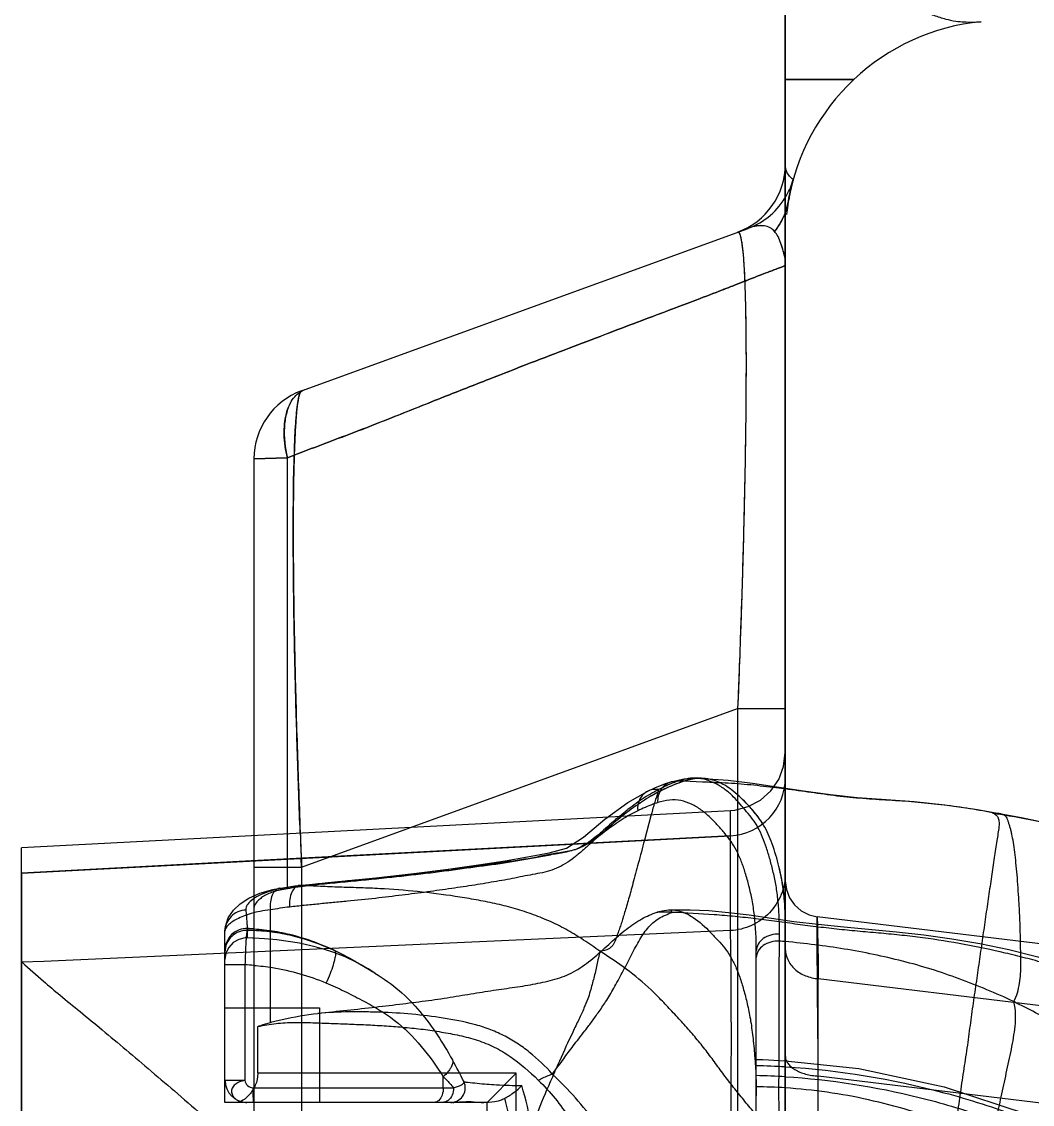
# Model space of a CAD drawing. Header units: millimetres. Extents: x 23075 to 24509, y -21593 to -20579.
# Drawn here: x 23378.67 to 23392.63, y -20898.17 to -20883.22 of the extents above; entities that cross this region are included whole.
import ezdxf

# ---------------------------------------------------------------- set-up
doc = ezdxf.new("R2010")
doc.units = ezdxf.units.MM
doc.header["$LTSCALE"] = 8
doc.layers.add('Cav-cor', color=30, linetype='Continuous')

# ---------------------------------------------------------------- blocks, each defined once
blk = doc.blocks.new('20160901.135302')
at = {"layer": 'Cav-cor', "color": 241}
for p, q in [((-3.62, 24.555), (-3.62, 58.107)), ((-3.62, 14.913), (-3.62, 24.555)), ((-3.62, 24.555), (-2.675, 24.555)), ((-3.62, 14.913), (-3.62, 24.555)), ((-2.675, 24.555), (-3.62, 24.555)), ((-3.62, 14.913), (-3.62, 24.555)), ((-2.677, 24.554), (-2.674, 24.556)), ((-2.675, 24.555), (-2.676, 24.555)), ((-2.676, 24.555), (-2.675, 24.555)), ((-3.62, 23.388), (-3.62, 23.389)), ((-3.602, 22.695), (-3.62, 22.689)), ((-10.299, 20.258), (-4.134, 22.501)), ((-10.957, 19.318), (-10.495, 19.334)), ((-10.495, 19.334), (-10.957, 19.318)), ((-10.957, 19.318), (-10.957, 5.226)), ((-10.495, 13.382), (-10.495, 19.334)), ((-10.299, 13.68), (-4.278, 15.871)), ((-4.278, 15.871), (-3.62, 15.871)), ((-4.278, 15.871), (-4.278, -15.554)), ((-3.643, 15.071), (-3.62, 15.262)), ((-5.096, 14.869), (-5.198, 14.859)), ((-5.198, 14.859), (-5.198, 14.859)), ((-5.021, 14.866), (-5.096, 14.869)), ((-4.762, 14.855), (-5.021, 14.866)), ((-4.854, 14.91), (-4.758, 14.906)), ((-3.62, -8.588), (-3.62, 14.913)), ((-5.516, 14.731), (-5.517, 14.73)), ((-3.62, 14.76), (-3.637, 14.762)), ((-14.164, 13.951), (-4.378, 14.463)), ((-5.471, 14.407), (-5.565, 14.053)), ((-4.378, 14.113), (-4.378, 14.463)), ((-0.668, 14.422), (-0.762, 14.431)), ((-14.164, 13.599), (-4.378, 14.113)), ((-4.378, 14.113), (-14.164, 13.599)), ((-4.378, 14.113), (-14.164, 13.599)), ((-4.378, 14.113), (-7.642, 13.942)), ((-4.378, 14.113), (-4.378, 14.111)), ((-4.378, 12.804), (-4.378, 14.111)), ((-14.164, 13.604), (-14.164, 13.948)), ((-7.642, 13.942), (-10.904, 13.771)), ((-10.904, 13.771), (-14.164, 13.599)), ((-10.299, 13.68), (-10.304, 13.802)), ((-10.957, 13.68), (-10.299, 13.68)), ((-10.299, 13.68), (-10.299, 5.226)), ((-14.164, 13.599), (-14.164, 7.753)), ((-14.164, 13.599), (-14.164, 7.753)), ((-14.164, 5.967), (-14.164, 13.599)), ((-10.554, 13.386), (-10.601, 13.389)), ((-10.279, 13.425), (-10.324, 13.429)), ((-10.729, 11.537), (-10.729, 13.092)), ((-5.232, 13.089), (-5.187, 13.091)), ((-5.232, 13.089), (-5.176, 13.089)), ((-5.187, 13.091), (-5.176, 13.089)), ((-5.187, 13.091), (-5.187, 13.091)), ((-0.023, 12.613), (-3.178, 12.996)), ((-11.357, 10.432), (-11.357, 12.796)), ((-11.044, 12.834), (-10.957, 12.829)), ((-11.043, 12.832), (-11.044, 12.834)), ((-3.701, 12.659), (-3.7, 12.755)), ((-9.853, 12.502), (-10.01, 12.552)), ((-9.856, 12.536), (-9.848, 12.534)), ((-9.848, 12.534), (-9.847, 12.534)), ((-4.02, 6.525), (-4.02, 12.526)), ((-11.081, 12.33), (-11.357, 12.33)), ((-11.081, 12.33), (-11.081, 10.734)), ((-9.289, 12.22), (-9.286, 12.218)), ((-0.05, 11.762), (-3.164, 12.14)), ((-3.164, 6.024), (-3.164, 12.14)), ((-11.357, 11.739), (-10.05, 11.739)), ((-10.05, 11.739), (-10.05, 10.432)), ((-10.903, 10.834), (-10.903, 11.48)), ((-7.337, 10.834), (-10.903, 10.834)), ((-8.342, 10.633), (-8.342, 10.785)), ((-7.337, 10.834), (-7.738, 10.432)), ((-7.337, 7.618), (-7.337, 10.834)), ((-0.05, 10.418), (-3.164, 10.796)), ((-11.081, 10.734), (-11.357, 10.734)), ((-10.972, 10.633), (-8.2, 10.633)), ((-7.716, 10.432), (-11.357, 10.432)), ((-7.738, 8.02), (-7.738, 10.432))]:
    blk.add_line(p, q, dxfattribs=at)
for points in [[(-3.82, 14.734), (-3.711, 14.892), (-3.643, 15.071)], [(-5.516, 14.731), (-5.42, 14.775), (-5.272, 14.834), (-5.198, 14.859)], [(-5.198, 14.859), (-5.022, 14.9), (-4.851, 14.909)], [(-4.758, 14.906), (-4.411, 14.882), (-4.071, 14.842), (-3.739, 14.79), (-3.37, 14.734), (-2.998, 14.684), (-2.63, 14.644), (-2.291, 14.617), (-1.842, 14.585), (-1.419, 14.54), (-0.967, 14.478)], [(-10.325, 13.429), (-9.84, 13.478), (-9.275, 13.532), (-8.749, 13.591), (-8.276, 13.651), (-7.855, 13.711), (-7.49, 13.768), (-7.179, 13.822), (-6.881, 13.88), (-6.639, 13.941), (-6.405, 14.094), (-6.111, 14.345), (-5.793, 14.575), (-5.517, 14.73)], [(-4.378, 14.464), (-4.318, 14.469), (-4.132, 14.516), (-3.963, 14.606), (-3.82, 14.734)], [(-0.967, 14.478), (-0.36, 14.364), (0.133, 14.262), (0.646, 14.118), (1.166, 13.92), (1.526, 13.755)], [(-3.62, 13.493), (-3.605, 13.372), (-3.561, 13.258), (-3.491, 13.158), (-3.399, 13.078), (-3.29, 13.023), (-3.18, 12.996)], [(-11.357, 12.798), (-11.351, 12.859), (-11.311, 12.982), (-11.239, 13.086), (-11.146, 13.173), (-11.028, 13.251), (-10.876, 13.321), (-10.694, 13.372), (-10.601, 13.389)], [(-10.601, 13.389), (-10.558, 13.396), (-10.39, 13.421), (-10.324, 13.429)], [(-5.187, 13.091), (-4.933, 13.093), (-4.676, 13.082), (-4.404, 13.056), (-4.118, 13.02)], [(-4.118, 13.02), (-3.5, 12.932), (-3.165, 12.891), (-2.814, 12.854), (-2.084, 12.788)], [(-10.957, 12.829), (-10.668, 12.797), (-10.209, 12.681), (-9.848, 12.534)], [(-2.084, 12.788), (-1.706, 12.745), (-1.321, 12.69), (-0.932, 12.624), (-0.535, 12.544), (-0.132, 12.444), (0.265, 12.321), (0.657, 12.163), (1.046, 11.976), (1.434, 11.774), (1.821, 11.56), (2.205, 11.331), (2.589, 11.096), (3.384, 10.615)], [(-11.046, 12.704), (-11.079, 12.703), (-11.166, 12.683), (-11.244, 12.638), (-11.304, 12.572), (-11.343, 12.491), (-11.357, 12.403)], [(-10.957, 12.7), (-10.977, 12.701), (-11.046, 12.704)], [(-10.01, 12.552), (-10.171, 12.594), (-10.329, 12.629), (-10.483, 12.655), (-10.641, 12.676), (-10.812, 12.691), (-10.957, 12.7)], [(-9.286, 12.218), (-9.378, 12.274), (-9.546, 12.368), (-9.699, 12.441), (-9.853, 12.502)], [(-9.847, 12.534), (-9.631, 12.422), (-9.289, 12.219)], [(-4.02, 11.024), (-3.932, 11.022), (-3.698, 11.012), (-3.62, 11.008)], [(-3.62, 11.008), (-2.603, 10.899), (-1.425, 10.647), (-0.282, 10.27), (0.778, 9.785), (1.714, 9.214), (2.521, 8.562), (3.213, 7.815), (3.799, 6.962), (4.272, 6.013), (4.625, 4.98), (4.855, 3.876), (4.98, 2.712), (5.022, 1.602)]]:
    blk.add_lwpolyline(points, dxfattribs=at)
for centre, radius, start, end in [((-0.62, 22.37), 3, 95.6994, 133.2561), ((-0.62, 22.37), 3, 95.6994, 133.2561), ((-0.62, 22.37), 3, 95.6994, 133.2561), ((-0.62, 22.37), 3, 133.2561, 170.1609), ((-4.62, 23.389), 1, 290.0001, 0.0003), ((-4.477, 23.441), 1.001, 330.9657, 344.5874), ((-0.568, 22.36), 3.053, 166.9673, 170.1503), ((-4.473, 23.439), 0.996, 289.9998, 330.9579), ((-4.508, 23.045), 0.946, 321.5913, 350.122), ((-4.503, 23.043), 0.941, 339.9388, 350.1489), ((-0.612, 22.368), 3.008, 170.1596, 171.3408), ((-0.606, 22.367), 3.015, 170.1618, 171.2915), ((-0.619, 22.369), 3.001, 171.3396, 173.7655), ((-0.624, 22.37), 2.996, 171.2903, 172.4938), ((-4.513, 23.048), 0.952, 321.6523, 339.8926), ((-9.957, 19.318), 1, 109.9999, 179.9998), ((-4.587, 13.325), 1.626, 112.632, 114.4528), ((-4.314, 12.732), 2.249, 112.1295, 114.1097), ((-4.628, 13.422), 1.521, 110.8678, 112.6195), ((-4.614, 13.383), 1.562, 107.9584, 110.8384), ((-4.49, 13.168), 1.779, 107.3417, 112.1677), ((-4.788, 14.316), 0.591, 87.0463, 95.9094), ((-6.166, -19.826), 34.709, 87.2428, 87.6812), ((-4.421, 14.913), 0.801, 273.0498, 0.0434), ((-4.421, 14.913), 0.801, 273.0498, 0.0434), ((-4.421, 14.913), 0.801, 273.0498, 0.0434), ((-5.414, 14.52), 0.234, 107.5322, 115.7851), ((-4.372, 12.789), 2.173, 117.5967, 120.4644), ((-4.203, 12.493), 2.541, 117.3259, 119.4695), ((-5.411, 14.499), 0.256, 80.5328, 83.0872), ((-4.197, 12.454), 2.551, 117.0411, 117.5951), ((-4.155, 12.372), 2.642, 115.8005, 117.0365), ((-4.16, 12.384), 2.63, 114.0796, 115.8152), ((-6.775, -10.72), 25.675, 83.1442, 83.3232), ((-6.008, -4.34), 19.249, 82.9244, 83.1434), ((-5.598, 13.189), 1.989, 44.1984, 46.3138), ((-5.737, 13.054), 2.184, 42.2351, 44.2023), ((1.557, 26.03), 11.829, 258.6918, 259.1463), ((158.089, 20.709), 168.534, 182.22919, 182.34865), ((-6.723, 12.959), 3.102, 10.1101, 13.3221), ((-6.659, 12.971), 3.038, 6.6416, 10.1124), ((-10.409, 8.501), 4.926, 87.5917, 88.489), ((-9.554, 5.908), 7.279, 97.1889, 99.2908), ((-11.055, 12.532), 0.301, 87.9804, 180), ((-11.154, 9.683), 3.151, 86.4068, 87.9751), ((-11.113, 9.411), 3.397, 87.3508, 88.7929), ((-4.323, 4.577), 8.105, 85.0249, 85.5988), ((-11.21, 8.924), 3.409, 85.7432, 87.837), ((-14.177, 7.67), 6.837, 26.4488, 29.3266), ((-4.218, 0.6), 10.339, 86.6871, 88.9055), ((-4.221, 1.057), 9.747, 86.4663, 88.8198), ((-11.055, 10.734), 0.301, 180, 270), ((-7.602, 10.632), 3.37, 179.9878, 180.8723), ((-8.239, 10.633), 0.201, 277.0173, 24.175), ((-4.082, 3.402), 7.245, 86.3443, 89.5101), ((-8.238, 10.629), 0.197, 270.027, 277.0567)]:
    blk.add_arc(centre, radius, start, end, dxfattribs=at)
for points, knots in [([(-2.829, 28.945), (-2.835, 28.656), (-2.824, 28.116), (-2.751, 27.475), (-2.665, 27.039), (-2.595, 26.772), (-2.521, 26.541), (-2.447, 26.341), (-2.372, 26.17), (-2.3, 26.024), (-2.233, 25.901), (-2.181, 25.813), (-2.144, 25.751), (-2.118, 25.713), (-2.09, 25.68), (-2.051, 25.644), (-1.993, 25.609), (-1.918, 25.573), (-1.836, 25.54), (-1.719, 25.496), (-1.576, 25.445), (-1.416, 25.391), (-1.274, 25.362), (-1.153, 25.352), (-1.036, 25.349), (-0.96, 25.352), (-0.918, 25.355)], [0, 0, 0, 0, 0.187472, 0.348541, 0.415933, 0.475081, 0.527001, 0.572672, 0.612694, 0.64761, 0.67776, 0.703242, 0.714224, 0.724152, 0.733231, 0.741788, 0.758624, 0.776392, 0.795564, 0.815996, 0.857253, 0.894073, 0.924501, 0.950755, 0.97277, 1, 1, 1, 1]), ([(-3.512, 23.176), (-3.53, 23.189), (-3.565, 23.222), (-3.598, 23.275), (-3.614, 23.322), (-3.618, 23.357), (-3.62, 23.377), (-3.62, 23.388)], [0, 0, 0, 0, 0.271564, 0.57964, 0.751381, 0.864469, 1, 1, 1, 1]), ([(-3.512, 23.176), (-3.512, 23.177), (-3.512, 23.18), (-3.516, 23.182), (-3.521, 23.182), (-3.526, 23.186), (-3.533, 23.192), (-3.541, 23.2), (-3.55, 23.21), (-3.566, 23.227), (-3.584, 23.252), (-3.599, 23.28), (-3.609, 23.305), (-3.617, 23.339), (-3.62, 23.367), (-3.62, 23.388)], [0, 0, 0, 0, 0.018904, 0.031652, 0.049204, 0.07346, 0.107667, 0.15309, 0.210046, 0.276689, 0.427406, 0.581028, 0.658701, 0.755091, 1, 1, 1, 1]), ([(-3.576, 22.882), (-3.569, 22.924), (-3.557, 22.981), (-3.541, 23.053), (-3.531, 23.095), (-3.523, 23.128), (-3.517, 23.152), (-3.514, 23.166), (-3.512, 23.174), (-3.512, 23.176)], [0, 0, 0, 0, 0.418331, 0.589679, 0.733087, 0.846692, 0.928717, 0.979183, 1, 1, 1, 1]), ([(-3.523, 23.128), (-3.521, 23.134), (-3.519, 23.146), (-3.515, 23.161), (-3.513, 23.17), (-3.512, 23.174), (-3.512, 23.175)], [0, 0, 0, 0, 0.418172, 0.725996, 0.92061, 1, 1, 1, 1]), ([(-3.542, 23.049), (-3.54, 23.056), (-3.534, 23.083), (-3.528, 23.109), (-3.523, 23.128)], [0, 0, 0, 0, 0.292485, 1, 1, 1, 1]), ([(-4.278, 22.449), (-4.276, 22.45), (-4.271, 22.45), (-4.264, 22.447), (-4.258, 22.44), (-4.249, 22.424), (-4.239, 22.394), (-4.229, 22.347), (-4.219, 22.285), (-4.209, 22.207), (-4.201, 22.115), (-4.189, 21.96), (-4.178, 21.729), (-4.165, 21.262), (-4.16, 20.543), (-4.169, 19.544), (-4.192, 18.398), (-4.229, 17.157), (-4.26, 16.304), (-4.278, 15.871)], [0, 0, 0, 0, 0.000994, 0.002062, 0.00344, 0.00525, 0.010367, 0.017636, 0.02714, 0.038928, 0.053027, 0.069448, 0.109257, 0.158215, 0.282021, 0.435855, 0.612303, 0.80299, 1, 1, 1, 1]), ([(-4.278, 22.449), (-4.275, 22.45), (-4.265, 22.45), (-4.252, 22.431), (-4.247, 22.416), (-4.243, 22.406)], [0, 0, 0, 0, 0.151124, 0.464141, 1, 1, 1, 1]), ([(-3.767, 22.457), (-3.784, 22.477), (-3.828, 22.514), (-3.915, 22.541), (-4.021, 22.537), (-4.095, 22.516), (-4.134, 22.501)], [0, 0, 0, 0, 0.205857, 0.422627, 0.680554, 1, 1, 1, 1]), ([(-3.767, 22.457), (-3.784, 22.477), (-3.828, 22.514), (-3.915, 22.542), (-4.021, 22.537), (-4.095, 22.516), (-4.134, 22.501)], [0, 0, 0, 0, 0.205859, 0.422226, 0.680735, 1, 1, 1, 1]), ([(-3.62, 22.081), (-3.638, 22.152), (-3.665, 22.257), (-3.715, 22.383), (-3.748, 22.436), (-3.767, 22.457)], [0, 0, 0, 0, 0.543361, 0.79408, 1, 1, 1, 1]), ([(-3.62, 22.081), (-3.622, 22.096), (-3.631, 22.129), (-3.647, 22.18), (-3.663, 22.237), (-3.685, 22.307), (-3.715, 22.383), (-3.748, 22.436), (-3.767, 22.457)], [0, 0, 0, 0, 0.113384, 0.248709, 0.398663, 0.544725, 0.794689, 1, 1, 1, 1]), ([(-4.243, 22.406), (-4.234, 22.376), (-4.22, 22.298), (-4.203, 22.156), (-4.189, 21.962), (-4.178, 21.717), (-4.169, 21.423), (-4.162, 20.936), (-4.162, 20.223), (-4.174, 19.262), (-4.198, 18.19), (-4.233, 17.047), (-4.262, 16.267), (-4.278, 15.871)], [0, 0, 0, 0, 0.014268, 0.036152, 0.065818, 0.103287, 0.148435, 0.201001, 0.326652, 0.475547, 0.641627, 0.818438, 1, 1, 1, 1]), ([(-10.495, 19.334), (-10.243, 19.43), (-9.868, 19.57), (-9.375, 19.76), (-8.907, 19.945), (-8.354, 20.166), (-7.728, 20.413), (-7.152, 20.637), (-6.62, 20.841), (-6.129, 21.029), (-5.672, 21.202), (-5.247, 21.362), (-4.855, 21.51), (-4.553, 21.626), (-4.337, 21.71), (-4.198, 21.764), (-4.077, 21.812), (-3.972, 21.853), (-3.881, 21.888), (-3.813, 21.914), (-3.764, 21.933), (-3.73, 21.946), (-3.7, 21.957), (-3.674, 21.967), (-3.653, 21.975), (-3.638, 21.981), (-3.629, 21.984), (-3.624, 21.986), (-3.622, 21.987), (-3.62, 21.988), (-3.62, 21.988)], [0, 0, 0, 0, 0.109536, 0.163028, 0.215236, 0.314347, 0.405382, 0.489052, 0.566144, 0.637289, 0.703166, 0.764849, 0.822321, 0.873818, 0.896515, 0.916691, 0.934307, 0.949539, 0.962634, 0.974029, 0.979228, 0.984069, 0.988455, 0.992284, 0.995458, 0.997871, 0.998759, 0.999417, 0.999833, 1, 1, 1, 1]), ([(-3.62, 21.988), (-3.62, 21.988), (-3.622, 21.987), (-3.624, 21.986), (-3.629, 21.984), (-3.638, 21.98), (-3.653, 21.975), (-3.674, 21.967), (-3.7, 21.957), (-3.73, 21.946), (-3.763, 21.933), (-3.812, 21.914), (-3.881, 21.888), (-3.972, 21.853), (-4.077, 21.812), (-4.199, 21.765), (-4.337, 21.71), (-4.553, 21.626), (-4.854, 21.51), (-5.246, 21.362), (-5.672, 21.202), (-6.129, 21.029), (-6.62, 20.841), (-7.152, 20.637), (-7.728, 20.413), (-8.354, 20.166), (-8.907, 19.944), (-9.375, 19.76), (-9.869, 19.571), (-10.244, 19.43), (-10.495, 19.334)], [0, 0, 0, 0, 0.000173, 0.000596, 0.001261, 0.002154, 0.004572, 0.007731, 0.01152, 0.015862, 0.020685, 0.02592, 0.037405, 0.050468, 0.065655, 0.083368, 0.103583, 0.126204, 0.177707, 0.23505, 0.296736, 0.362779, 0.43386, 0.510922, 0.594604, 0.685653, 0.784804, 0.836971, 0.890447, 1, 1, 1, 1]), ([(-10.495, 19.334), (-10.52, 19.44), (-10.55, 19.643), (-10.53, 19.891), (-10.473, 20.057), (-10.416, 20.155), (-10.343, 20.23), (-10.284, 20.263), (-10.254, 20.274)], [0, 0, 0, 0, 0.310429, 0.583757, 0.702881, 0.81018, 0.907881, 1, 1, 1, 1]), ([(-10.299, 20.258), (-10.304, 20.256), (-10.315, 20.243), (-10.326, 20.215), (-10.338, 20.173), (-10.354, 20.089), (-10.37, 19.947), (-10.386, 19.732), (-10.398, 19.459), (-10.408, 19.131), (-10.413, 18.75), (-10.415, 18.318), (-10.413, 17.841), (-10.405, 17.128), (-10.385, 16.164), (-10.348, 14.945), (-10.316, 14.107), (-10.299, 13.68)], [0, 0, 0, 0, 0.00271, 0.007169, 0.013673, 0.022323, 0.046194, 0.078894, 0.120328, 0.170257, 0.228302, 0.293947, 0.366549, 0.445364, 0.618263, 0.805522, 1, 1, 1, 1]), ([(-10.336, 20.176), (-10.332, 20.195), (-10.325, 20.221), (-10.311, 20.249), (-10.303, 20.256), (-10.299, 20.258)], [0, 0, 0, 0, 0.656735, 0.861681, 1, 1, 1, 1]), ([(-10.451, 20.093), (-10.477, 20.046), (-10.517, 19.935), (-10.553, 19.678), (-10.528, 19.472), (-10.495, 19.334)], [0, 0, 0, 0, 0.210917, 0.451091, 1, 1, 1, 1]), ([(-10.318, 14.153), (-10.332, 14.518), (-10.357, 15.232), (-10.387, 16.273), (-10.407, 17.241), (-10.415, 18.107), (-10.413, 18.846), (-10.402, 19.371), (-10.387, 19.712), (-10.373, 19.905), (-10.358, 20.055), (-10.345, 20.141), (-10.336, 20.176)], [0, 0, 0, 0, 0.181488, 0.355857, 0.518135, 0.66337, 0.787103, 0.885789, 0.924955, 0.957084, 0.982092, 1, 1, 1, 1]), ([(-5.198, 14.858), (-5.226, 14.85), (-5.28, 14.821), (-5.362, 14.73), (-5.386, 14.633), (-5.382, 14.571)], [0, 0, 0, 0, 0.242442, 0.489338, 1, 1, 1, 1]), ([(-5.021, 14.866), (-5.05, 14.857), (-5.173, 14.815), (-5.291, 14.76), (-5.378, 14.714)], [0, 0, 0, 0, 0.238639, 1, 1, 1, 1]), ([(-5.26, 14.805), (-5.269, 14.801), (-5.306, 14.784), (-5.342, 14.765), (-5.369, 14.751)], [0, 0, 0, 0, 0.247333, 1, 1, 1, 1]), ([(-5.023, 14.89), (-5.029, 14.889), (-5.054, 14.882), (-5.078, 14.875), (-5.096, 14.869)], [0, 0, 0, 0, 0.244499, 1, 1, 1, 1]), ([(-4.854, 14.91), (-4.868, 14.91), (-4.925, 14.91), (-4.982, 14.901), (-5.023, 14.89)], [0, 0, 0, 0, 0.246262, 1, 1, 1, 1]), ([(-4.758, 14.906), (-4.779, 14.907), (-4.868, 14.906), (-4.956, 14.886), (-5.021, 14.866)], [0, 0, 0, 0, 0.240012, 1, 1, 1, 1]), ([(-4.849, 14.903), (-4.863, 14.902), (-4.921, 14.894), (-4.978, 14.879), (-5.021, 14.866)], [0, 0, 0, 0, 0.242698, 1, 1, 1, 1]), ([(-3.7, 12.755), (-3.7, 12.837), (-3.703, 12.992), (-3.718, 13.215), (-3.745, 13.418), (-3.783, 13.606), (-3.829, 13.782), (-3.892, 13.991), (-3.965, 14.183), (-4.069, 14.343), (-4.154, 14.447), (-4.242, 14.551), (-4.337, 14.656), (-4.448, 14.753), (-4.612, 14.858), (-4.756, 14.906), (-4.852, 14.91)], [0, 0, 0, 0, 0.092817, 0.17638, 0.25288, 0.325043, 0.393718, 0.458369, 0.573342, 0.624288, 0.674254, 0.72559, 0.778947, 0.834709, 0.891335, 1, 1, 1, 1]), ([(-3.62, 12.907), (-3.62, 13.048), (-3.632, 13.311), (-3.699, 13.678), (-3.791, 13.991), (-3.905, 14.258), (-4.071, 14.473), (-4.224, 14.634), (-4.366, 14.753), (-4.485, 14.832), (-4.617, 14.887), (-4.711, 14.903), (-4.758, 14.906)], [0, 0, 0, 0, 0.169141, 0.316033, 0.448248, 0.561922, 0.663512, 0.772068, 0.82926, 0.886599, 0.943184, 1, 1, 1, 1]), ([(-3.79, 14.78), (-3.907, 14.794), (-4.142, 14.822), (-4.378, 14.838), (-4.496, 14.844)], [0, 0, 0, 0, 0.500195, 1, 1, 1, 1]), ([(-5.453, 14.706), (-5.531, 14.662), (-5.645, 14.587), (-5.794, 14.475), (-5.869, 14.415), (-5.906, 14.384)], [0, 0, 0, 0, 0.481777, 0.73591, 1, 1, 1, 1]), ([(-5.378, 14.714), (-5.462, 14.671), (-5.63, 14.567), (-5.789, 14.451), (-5.869, 14.388)], [0, 0, 0, 0, 0.480557, 1, 1, 1, 1]), ([(-5.517, 14.73), (-5.541, 14.719), (-5.584, 14.688), (-5.648, 14.6), (-5.663, 14.514), (-5.658, 14.459)], [0, 0, 0, 0, 0.240827, 0.486926, 1, 1, 1, 1]), ([(-5.381, 14.753), (-5.389, 14.754), (-5.424, 14.756), (-5.46, 14.751), (-5.485, 14.743)], [0, 0, 0, 0, 0.252966, 1, 1, 1, 1]), ([(-5.378, 14.714), (-5.391, 14.669), (-5.428, 14.568), (-5.455, 14.465), (-5.471, 14.407)], [0, 0, 0, 0, 0.446118, 1, 1, 1, 1]), ([(-5.369, 14.751), (-5.37, 14.748), (-5.372, 14.736), (-5.376, 14.724), (-5.378, 14.714)], [0, 0, 0, 0, 0.239884, 1, 1, 1, 1]), ([(-0.762, 14.431), (-0.88, 14.454), (-1.115, 14.499), (-1.413, 14.535), (-1.652, 14.561), (-1.831, 14.579), (-2.01, 14.593), (-2.25, 14.607), (-2.549, 14.625), (-2.907, 14.66), (-3.264, 14.711), (-3.501, 14.745), (-3.62, 14.76)], [0, 0, 0, 0, 0.124841, 0.249887, 0.312419, 0.374981, 0.4375, 0.499985, 0.624999, 0.749987, 0.874983, 1, 1, 1, 1]), ([(-5.382, 14.571), (-5.405, 14.564), (-5.499, 14.532), (-5.59, 14.492), (-5.658, 14.459)], [0, 0, 0, 0, 0.240853, 1, 1, 1, 1]), ([(-4.02, 12.526), (-4.02, 12.69), (-4.03, 12.925), (-4.076, 13.223), (-4.119, 13.417), (-4.169, 13.597), (-4.225, 13.761), (-4.289, 13.907), (-4.365, 14.035), (-4.454, 14.148), (-4.551, 14.259), (-4.658, 14.369), (-4.777, 14.472), (-4.912, 14.554), (-5.061, 14.607), (-5.223, 14.613), (-5.329, 14.588), (-5.382, 14.571)], [0, 0, 0, 0, 0.175695, 0.251082, 0.321861, 0.388467, 0.450528, 0.50734, 0.559053, 0.608942, 0.661201, 0.716463, 0.773137, 0.829073, 0.884193, 0.940157, 1, 1, 1, 1]), ([(-3.933, 14.282), (-3.959, 14.325), (-4.019, 14.407), (-4.085, 14.484), (-4.12, 14.522)], [0, 0, 0, 0, 0.494003, 1, 1, 1, 1]), ([(-5.658, 14.459), (-5.694, 14.442), (-5.767, 14.404), (-5.874, 14.339), (-5.982, 14.266), (-6.091, 14.187), (-6.202, 14.102), (-6.311, 14.007), (-6.421, 13.908), (-6.533, 13.812), (-6.652, 13.728), (-6.776, 13.661), (-6.907, 13.617), (-7.042, 13.59), (-7.179, 13.566), (-7.318, 13.537), (-7.461, 13.508), (-7.607, 13.483), (-7.756, 13.458), (-7.91, 13.433), (-8.067, 13.409), (-8.284, 13.378), (-8.566, 13.336), (-8.917, 13.293), (-9.285, 13.248), (-9.602, 13.214), (-9.863, 13.191), (-10.062, 13.171), (-10.262, 13.151), (-10.397, 13.138), (-10.464, 13.13)], [0, 0, 0, 0, 0.02356, 0.048097, 0.073612, 0.099976, 0.127277, 0.155732, 0.184941, 0.214089, 0.24252, 0.270006, 0.296749, 0.323455, 0.35064, 0.378482, 0.406927, 0.435954, 0.465636, 0.496021, 0.527115, 0.558948, 0.625011, 0.69433, 0.767054, 0.84271, 0.881398, 0.920566, 0.960123, 1, 1, 1, 1]), ([(-5.906, 14.384), (-5.982, 14.321), (-6.091, 14.22), (-6.242, 14.092), (-6.322, 14.033), (-6.364, 14.008)], [0, 0, 0, 0, 0.49798, 0.752128, 1, 1, 1, 1]), ([(-5.87, 14.387), (-5.949, 14.325), (-6.101, 14.189), (-6.259, 14.058), (-6.346, 14.005)], [0, 0, 0, 0, 0.498326, 1, 1, 1, 1]), ([(-0.686, 14.371), (-0.677, 14.354), (-0.666, 14.309), (-0.672, 14.2), (-0.704, 14.033), (-0.735, 13.803), (-0.773, 13.546), (-0.815, 13.274), (-0.855, 12.991), (-0.897, 12.703), (-0.939, 12.408), (-0.982, 12.106), (-1.028, 11.802), (-1.07, 11.492), (-1.104, 11.232), (-1.136, 11.02), (-1.161, 10.859), (-1.185, 10.696), (-1.209, 10.533), (-1.232, 10.371), (-1.255, 10.211), (-1.291, 10.081), (-1.344, 9.99), (-1.381, 9.951), (-1.401, 9.934)], [0, 0, 0, 0, 0.013015, 0.029342, 0.072636, 0.125141, 0.183454, 0.245009, 0.308017, 0.372608, 0.438536, 0.505733, 0.574395, 0.64311, 0.71278, 0.748646, 0.784943, 0.821357, 0.857743, 0.89409, 0.930217, 0.965045, 0.98222, 1, 1, 1, 1]), ([(-0.762, 14.431), (-0.745, 14.424), (-0.716, 14.408), (-0.694, 14.383), (-0.686, 14.371)], [0, 0, 0, 0, 0.550399, 1, 1, 1, 1]), ([(1.526, 13.755), (1.353, 13.838), (1.004, 13.998), (0.458, 14.184), (-0.103, 14.313), (-0.481, 14.377), (-0.67, 14.413)], [0, 0, 0, 0, 0.250101, 0.499966, 0.749865, 1, 1, 1, 1]), ([(-0.464, 11.823), (-0.424, 11.902), (-0.376, 12.075), (-0.364, 12.333), (-0.372, 12.577), (-0.375, 12.803), (-0.383, 13.013), (-0.397, 13.269), (-0.413, 13.51), (-0.434, 13.735), (-0.45, 13.883), (-0.47, 14.016), (-0.487, 14.117), (-0.504, 14.188), (-0.518, 14.236), (-0.532, 14.279), (-0.544, 14.319), (-0.557, 14.355), (-0.59, 14.402), (-0.636, 14.416), (-0.668, 14.422)], [0, 0, 0, 0, 0.09872, 0.19571, 0.287573, 0.370459, 0.448006, 0.521345, 0.656327, 0.717129, 0.772831, 0.823071, 0.866731, 0.886399, 0.904847, 0.921894, 0.937282, 0.951064, 0.96428, 1, 1, 1, 1]), ([(-6.513, 13.925), (-6.544, 13.914), (-6.61, 13.9), (-6.707, 13.884), (-6.804, 13.867), (-6.899, 13.85), (-6.996, 13.83), (-7.128, 13.803), (-7.3, 13.775), (-7.514, 13.745), (-7.736, 13.713), (-7.966, 13.686), (-8.201, 13.654), (-8.44, 13.622), (-8.685, 13.593), (-8.937, 13.563), (-9.197, 13.534), (-9.463, 13.507), (-9.733, 13.484), (-10.005, 13.454), (-10.188, 13.437), (-10.279, 13.425)], [0, 0, 0, 0, 0.026324, 0.052688, 0.077888, 0.103554, 0.129423, 0.155527, 0.209928, 0.266892, 0.325873, 0.387215, 0.449726, 0.512825, 0.577512, 0.64441, 0.713193, 0.7839, 0.855345, 0.927265, 1, 1, 1, 1]), ([(-6.34, 14.009), (-6.398, 13.973), (-6.489, 13.929), (-6.619, 13.893), (-6.717, 13.874), (-6.817, 13.858), (-6.917, 13.838), (-7.02, 13.817), (-7.159, 13.791), (-7.339, 13.761), (-7.638, 13.714), (-7.949, 13.674), (-8.269, 13.631), (-8.613, 13.587), (-9.063, 13.536), (-9.624, 13.481), (-10.008, 13.445), (-10.202, 13.423)], [0, 0, 0, 0, 0.051871, 0.077244, 0.102654, 0.128393, 0.154589, 0.181215, 0.208228, 0.26347, 0.320471, 0.44017, 0.503145, 0.568338, 0.7054, 0.850172, 1, 1, 1, 1]), ([(-6.364, 14.008), (-6.389, 13.993), (-6.438, 13.964), (-6.487, 13.934), (-6.513, 13.925)], [0, 0, 0, 0, 0.519189, 1, 1, 1, 1]), ([(-6.346, 14.005), (-6.359, 13.997), (-6.413, 13.966), (-6.469, 13.94), (-6.513, 13.925)], [0, 0, 0, 0, 0.254628, 1, 1, 1, 1]), ([(-5.565, 14.053), (-5.594, 13.946), (-5.644, 13.747), (-5.71, 13.511), (-5.753, 13.347), (-5.782, 13.242), (-5.811, 13.145), (-5.839, 13.056), (-5.862, 12.976), (-5.884, 12.902), (-5.909, 12.832), (-5.935, 12.762), (-5.957, 12.688), (-5.984, 12.626), (-6.019, 12.58), (-6.077, 12.532), (-6.139, 12.522), (-6.182, 12.521)], [0, 0, 0, 0, 0.193372, 0.358517, 0.426582, 0.488629, 0.548027, 0.602962, 0.650912, 0.694396, 0.737072, 0.780262, 0.824639, 0.87149, 0.896992, 0.924992, 1, 1, 1, 1]), ([(-3.62, 13.593), (-3.62, 13.494), (-3.659, 13.293), (-3.826, 13.035), (-4.077, 12.858), (-4.278, 12.809), (-4.378, 12.804)], [0, 0, 0, 0, 0.248419, 0.498081, 0.748863, 1, 1, 1, 1]), ([(-10.554, 13.386), (-10.611, 13.377), (-10.718, 13.356), (-10.861, 13.307), (-10.967, 13.244), (-11.021, 13.195), (-11.041, 13.17)], [0, 0, 0, 0, 0.320898, 0.600356, 0.826819, 1, 1, 1, 1]), ([(-10.495, 13.382), (-10.562, 13.372), (-10.656, 13.353), (-10.769, 13.309), (-10.835, 13.272), (-10.887, 13.232), (-10.934, 13.184), (-10.957, 13.139), (-10.957, 13.112)], [0, 0, 0, 0, 0.356192, 0.507311, 0.640762, 0.75639, 0.853567, 1, 1, 1, 1]), ([(-10.601, 13.389), (-10.623, 13.386), (-10.668, 13.36), (-10.711, 13.289), (-10.733, 13.196), (-10.733, 13.127), (-10.729, 13.092)], [0, 0, 0, 0, 0.189165, 0.416768, 0.692143, 1, 1, 1, 1]), ([(-10.279, 13.425), (-10.302, 13.422), (-10.394, 13.411), (-10.485, 13.397), (-10.554, 13.386)], [0, 0, 0, 0, 0.248619, 1, 1, 1, 1]), ([(-10.325, 13.429), (-10.347, 13.426), (-10.394, 13.401), (-10.44, 13.33), (-10.466, 13.236), (-10.467, 13.166), (-10.464, 13.13)], [0, 0, 0, 0, 0.190414, 0.41885, 0.69393, 1, 1, 1, 1]), ([(-6.182, 12.521), (-6.256, 12.572), (-6.4, 12.672), (-6.622, 12.811), (-6.854, 12.927), (-7.096, 13.026), (-7.345, 13.108), (-7.599, 13.172), (-7.856, 13.224), (-8.2, 13.283), (-8.633, 13.339), (-9.068, 13.376), (-9.416, 13.393), (-9.678, 13.4), (-9.94, 13.408), (-10.115, 13.419), (-10.202, 13.423)], [0, 0, 0, 0, 0.064009, 0.12534, 0.187369, 0.24984, 0.312382, 0.374842, 0.437317, 0.499832, 0.624836, 0.749816, 0.812333, 0.874791, 0.937307, 1, 1, 1, 1]), ([(-3.62, 12.907), (-3.62, 12.945), (-3.622, 13.083), (-3.63, 13.222), (-3.642, 13.322)], [0, 0, 0, 0, 0.269074, 1, 1, 1, 1]), ([(-11.041, 13.17), (-11.051, 13.158), (-11.067, 13.132), (-11.072, 13.101), (-11.07, 13.087)], [0, 0, 0, 0, 0.545191, 1, 1, 1, 1]), ([(-10.729, 13.092), (-10.776, 13.086), (-10.865, 13.072), (-10.99, 13.044), (-11.098, 13.007), (-11.188, 12.966), (-11.26, 12.923), (-11.322, 12.875), (-11.357, 12.827), (-11.357, 12.796)], [0, 0, 0, 0, 0.196382, 0.373752, 0.531385, 0.668286, 0.783049, 0.875138, 1, 1, 1, 1]), ([(-11.07, 13.087), (-11.107, 13.086), (-11.183, 13.068), (-11.278, 13.003), (-11.341, 12.909), (-11.356, 12.834), (-11.357, 12.798)], [0, 0, 0, 0, 0.253709, 0.505529, 0.754103, 1, 1, 1, 1]), ([(-11.07, 13.087), (-11.066, 13.061), (-11.062, 13.011), (-11.056, 12.942), (-11.051, 12.882), (-11.052, 12.829), (-11.052, 12.789), (-11.053, 12.761), (-11.054, 12.743), (-11.053, 12.728), (-11.051, 12.716), (-11.049, 12.709), (-11.047, 12.705), (-11.046, 12.704), (-11.046, 12.704)], [0, 0, 0, 0, 0.208723, 0.387015, 0.539201, 0.676686, 0.798329, 0.85146, 0.898169, 0.937511, 0.968843, 0.990623, 0.997029, 1, 1, 1, 1]), ([(-10.073, 11.661), (-9.938, 11.678), (-9.673, 11.705), (-9.282, 11.747), (-8.908, 11.793), (-8.55, 11.837), (-8.21, 11.889), (-7.887, 11.943), (-7.579, 11.991), (-7.331, 12.025), (-7.14, 12.056), (-7.002, 12.082), (-6.866, 12.112), (-6.734, 12.15), (-6.605, 12.201), (-6.438, 12.29), (-6.248, 12.441), (-6.035, 12.637), (-5.825, 12.82), (-5.614, 12.968), (-5.464, 13.035), (-5.39, 13.057)], [0, 0, 0, 0, 0.081035, 0.159691, 0.235255, 0.307201, 0.375716, 0.440969, 0.503067, 0.562246, 0.590874, 0.61896, 0.646582, 0.673915, 0.701323, 0.729208, 0.78723, 0.84613, 0.902449, 0.953968, 1, 1, 1, 1]), ([(-6.837, 10.823), (-6.808, 10.861), (-6.755, 10.93), (-6.682, 11.031), (-6.616, 11.124), (-6.546, 11.216), (-6.469, 11.314), (-6.385, 11.422), (-6.295, 11.541), (-6.199, 11.675), (-6.092, 11.83), (-5.983, 12.015), (-5.87, 12.224), (-5.758, 12.441), (-5.665, 12.62), (-5.586, 12.75), (-5.523, 12.836), (-5.451, 12.912), (-5.369, 12.973), (-5.277, 13.02), (-5.213, 13.045), (-5.181, 13.056)], [0, 0, 0, 0, 0.050196, 0.093206, 0.132177, 0.172124, 0.215606, 0.264475, 0.317507, 0.374511, 0.43982, 0.51731, 0.603781, 0.692286, 0.77739, 0.817118, 0.854688, 0.890884, 0.926996, 0.963557, 1, 1, 1, 1]), ([(-5.39, 13.057), (-5.377, 13.061), (-5.325, 13.077), (-5.271, 13.086), (-5.232, 13.089)], [0, 0, 0, 0, 0.258001, 1, 1, 1, 1]), ([(-5.181, 13.056), (-5.185, 13.06), (-5.191, 13.069), (-5.196, 13.08), (-5.195, 13.089), (-5.19, 13.091), (-5.187, 13.091)], [0, 0, 0, 0, 0.428516, 0.690994, 0.842911, 1, 1, 1, 1]), ([(3.536, 10.522), (3.372, 10.624), (3.04, 10.819), (2.543, 11.112), (2.127, 11.351), (1.792, 11.536), (1.454, 11.714), (1.028, 11.926), (0.599, 12.131), (0.244, 12.266), (-0.028, 12.352), (-0.305, 12.427), (-0.677, 12.518), (-1.149, 12.616), (-1.625, 12.694), (-2.009, 12.74), (-2.298, 12.767), (-2.587, 12.792), (-2.876, 12.819), (-3.164, 12.853), (-3.452, 12.89), (-3.739, 12.929), (-4.026, 12.967), (-4.314, 13), (-4.699, 13.032), (-4.988, 13.046), (-5.181, 13.056)], [0, 0, 0, 0, 0.062702, 0.125226, 0.18765, 0.218768, 0.249795, 0.311722, 0.373546, 0.404387, 0.435274, 0.466285, 0.497445, 0.560085, 0.62291, 0.654352, 0.685808, 0.717271, 0.748721, 0.780157, 0.811593, 0.843034, 0.874471, 0.905885, 0.937278, 1, 1, 1, 1]), ([(-5.176, 13.089), (-5.126, 13.086), (-5.024, 13.063), (-4.842, 12.962), (-4.688, 12.821), (-4.551, 12.672), (-4.454, 12.563), (-4.37, 12.442), (-4.3, 12.3), (-4.24, 12.139), (-4.186, 11.96), (-4.136, 11.764), (-4.095, 11.545), (-4.063, 11.303), (-4.032, 10.96), (-4.02, 10.697), (-4.02, 10.523)], [0, 0, 0, 0, 0.049753, 0.100773, 0.205132, 0.254952, 0.301565, 0.348866, 0.400782, 0.457972, 0.519304, 0.585268, 0.658745, 0.740066, 0.826752, 1, 1, 1, 1]), ([(-3.164, 10.796), (-3.165, 10.957), (-3.168, 11.262), (-3.173, 11.695), (-3.176, 12.022), (-3.177, 12.254), (-3.179, 12.406), (-3.18, 12.541), (-3.18, 12.659), (-3.181, 12.759), (-3.181, 12.832), (-3.181, 12.881), (-3.181, 12.911), (-3.181, 12.937), (-3.181, 12.958), (-3.181, 12.974), (-3.181, 12.985), (-3.181, 12.991), (-3.181, 12.994), (-3.18, 12.995), (-3.18, 12.996), (-3.18, 12.996)], [0, 0, 0, 0, 0.219335, 0.416732, 0.589197, 0.665235, 0.734078, 0.795458, 0.849131, 0.8949, 0.932578, 0.948333, 0.962016, 0.973614, 0.983116, 0.990509, 0.995786, 0.99763, 0.998946, 0.999734, 1, 1, 1, 1]), ([(-3.18, 12.996), (-3.18, 12.996), (-3.18, 12.995), (-3.18, 12.992), (-3.18, 12.988), (-3.179, 12.978), (-3.179, 12.962), (-3.178, 12.938), (-3.177, 12.907), (-3.176, 12.869), (-3.175, 12.825), (-3.174, 12.752), (-3.172, 12.646), (-3.169, 12.499), (-3.166, 12.327), (-3.165, 12.205), (-3.164, 12.14)], [0, 0, 0, 0, 0.001201, 0.004392, 0.009586, 0.016785, 0.037184, 0.065548, 0.101827, 0.145973, 0.197925, 0.257596, 0.399716, 0.571515, 0.77202, 1, 1, 1, 1]), ([(-11.042, 12.807), (-11.082, 12.809), (-11.164, 12.796), (-11.269, 12.731), (-11.34, 12.629), (-11.357, 12.548), (-11.357, 12.508)], [0, 0, 0, 0, 0.250495, 0.5011, 0.751051, 1, 1, 1, 1]), ([(-11.043, 12.832), (-11.083, 12.834), (-11.165, 12.821), (-11.27, 12.755), (-11.34, 12.653), (-11.357, 12.572), (-11.357, 12.532)], [0, 0, 0, 0, 0.249982, 0.500358, 0.750521, 1, 1, 1, 1]), ([(-11.05, 12.825), (-11.052, 12.817), (-11.055, 12.796), (-11.06, 12.759), (-11.064, 12.709), (-11.07, 12.621), (-11.076, 12.494), (-11.079, 12.387), (-11.081, 12.33)], [0, 0, 0, 0, 0.048729, 0.125304, 0.227674, 0.352885, 0.656345, 1, 1, 1, 1]), ([(-11.044, 12.834), (-11.045, 12.834), (-11.048, 12.83), (-11.049, 12.827), (-11.05, 12.825)], [0, 0, 0, 0, 0.316548, 1, 1, 1, 1]), ([(-11.046, 12.704), (-11.045, 12.704), (-11.046, 12.71), (-11.045, 12.715), (-11.045, 12.728), (-11.044, 12.748), (-11.046, 12.775), (-11.044, 12.797), (-11.042, 12.807)], [0, 0, 0, 0, 0.025995, 0.101114, 0.221487, 0.374629, 0.691174, 1, 1, 1, 1]), ([(-11.042, 12.807), (-11.042, 12.81), (-11.042, 12.818), (-11.043, 12.827), (-11.043, 12.832)], [0, 0, 0, 0, 0.303883, 1, 1, 1, 1]), ([(-10.957, 12.828), (-10.861, 12.822), (-10.671, 12.801), (-10.299, 12.719), (-10.03, 12.619), (-9.859, 12.537)], [0, 0, 0, 0, 0.25118, 0.502296, 1, 1, 1, 1]), ([(-9.859, 12.537), (-10.032, 12.614), (-10.302, 12.709), (-10.673, 12.783), (-10.862, 12.8), (-10.957, 12.804)], [0, 0, 0, 0, 0.500502, 0.750244, 1, 1, 1, 1]), ([(-4.378, 7.87), (-4.374, 8.447), (-4.369, 9.29), (-4.366, 10.373), (-4.365, 11.085), (-4.365, 11.696), (-4.367, 12.187), (-4.371, 12.543), (-4.375, 12.733), (-4.378, 12.804)], [0, 0, 0, 0, 0.35093, 0.512693, 0.658423, 0.783534, 0.884103, 0.957002, 1, 1, 1, 1]), ([(-3.7, 12.755), (-3.741, 12.757), (-3.821, 12.748), (-3.926, 12.701), (-4.001, 12.624), (-4.02, 12.557), (-4.02, 12.526)], [0, 0, 0, 0, 0.279629, 0.544454, 0.782928, 1, 1, 1, 1]), ([(-3.701, 12.659), (-3.741, 12.66), (-3.821, 12.652), (-3.926, 12.606), (-4.001, 12.53), (-4.02, 12.464), (-4.02, 12.433)], [0, 0, 0, 0, 0.281315, 0.546992, 0.78484, 1, 1, 1, 1]), ([(-3.69, 9.091), (-3.694, 9.198), (-3.693, 9.352), (-3.693, 9.552), (-3.697, 9.691), (-3.696, 9.833), (-3.7, 9.987), (-3.701, 10.162), (-3.703, 10.324), (-3.708, 10.468), (-3.71, 10.631), (-3.705, 10.847), (-3.704, 11.071), (-3.705, 11.259), (-3.706, 11.457), (-3.703, 11.712), (-3.703, 12.022), (-3.704, 12.339), (-3.701, 12.552), (-3.701, 12.659)], [0, 0, 0, 0, 0.089605, 0.129639, 0.16796, 0.206631, 0.249362, 0.297779, 0.353692, 0.385305, 0.418957, 0.490533, 0.567045, 0.607211, 0.648603, 0.734019, 0.820969, 0.910067, 1, 1, 1, 1]), ([(-0.464, 11.823), (-0.587, 11.882), (-0.838, 11.99), (-1.219, 12.141), (-1.606, 12.275), (-2.134, 12.422), (-2.67, 12.533), (-3.212, 12.61), (-3.484, 12.64), (-3.62, 12.652)], [0, 0, 0, 0, 0.124538, 0.249627, 0.374633, 0.499692, 0.749788, 0.874894, 1, 1, 1, 1]), ([(-9.831, 12.496), (-9.83, 12.473), (-9.839, 12.415), (-9.864, 12.32), (-9.906, 12.205), (-9.94, 12.123), (-9.96, 12.081)], [0, 0, 0, 0, 0.160692, 0.392408, 0.679857, 1, 1, 1, 1]), ([(-9.856, 12.536), (-9.758, 12.489), (-9.567, 12.388), (-9.38, 12.277), (-9.289, 12.22)], [0, 0, 0, 0, 0.500548, 1, 1, 1, 1]), ([(-9.847, 12.534), (-9.845, 12.533), (-9.834, 12.524), (-9.832, 12.508), (-9.831, 12.496)], [0, 0, 0, 0, 0.188801, 1, 1, 1, 1]), ([(-6.182, 12.521), (-6.195, 12.458), (-6.22, 12.333), (-6.256, 12.179), (-6.288, 12.058), (-6.314, 11.961), (-6.35, 11.851), (-6.403, 11.722), (-6.475, 11.57), (-6.591, 11.328), (-6.712, 11.062), (-6.838, 10.778), (-6.972, 10.472), (-7.067, 10.237), (-7.123, 10.076)], [0, 0, 0, 0, 0.074105, 0.144963, 0.180286, 0.217309, 0.2597, 0.312127, 0.376801, 0.451193, 0.618967, 0.7105, 0.806011, 1, 1, 1, 1]), ([(-3.709, 10.029), (-3.742, 10.044), (-3.806, 10.077), (-3.925, 10.163), (-4.054, 10.294), (-4.194, 10.466), (-4.334, 10.638), (-4.469, 10.813), (-4.599, 10.992), (-4.73, 11.17), (-4.87, 11.341), (-5.017, 11.506), (-5.166, 11.67), (-5.316, 11.831), (-5.526, 12.04), (-5.81, 12.279), (-6.059, 12.44), (-6.182, 12.521)], [0, 0, 0, 0, 0.030626, 0.061259, 0.123499, 0.186582, 0.249044, 0.311279, 0.373832, 0.436504, 0.499025, 0.561472, 0.623902, 0.686301, 0.748698, 0.874672, 1, 1, 1, 1]), ([(-3.62, 12.553), (-3.62, 12.502), (-3.595, 12.395), (-3.493, 12.262), (-3.342, 12.171), (-3.224, 12.144), (-3.164, 12.14)], [0, 0, 0, 0, 0.229129, 0.470498, 0.728863, 1, 1, 1, 1]), ([(-14.158, 12.366), (-14.061, 12.278), (-13.886, 12.125), (-13.619, 11.899), (-13.347, 11.678), (-13.043, 11.427), (-12.715, 11.152), (-12.368, 10.857), (-11.874, 10.436), (-11.233, 9.876), (-10.445, 9.171), (-9.641, 8.432), (-9.104, 7.925), (-8.833, 7.67)], [0, 0, 0, 0, 0.055529, 0.097857, 0.147888, 0.203826, 0.2643, 0.328614, 0.396141, 0.538561, 0.688206, 0.842751, 1, 1, 1, 1]), ([(-10.957, 12.323), (-10.871, 12.317), (-10.657, 12.292), (-10.322, 12.216), (-10.079, 12.131), (-9.962, 12.082)], [0, 0, 0, 0, 0.251335, 0.627473, 1, 1, 1, 1]), ([(-9.286, 12.218), (-9.17, 12.145), (-8.944, 11.987), (-8.658, 11.693), (-8.419, 11.366), (-8.281, 11.135), (-8.216, 11.019)], [0, 0, 0, 0, 0.253704, 0.505493, 0.753228, 1, 1, 1, 1]), ([(-9.962, 12.082), (-9.877, 12.047), (-9.711, 11.97), (-9.47, 11.847), (-9.235, 11.719), (-8.943, 11.525), (-8.635, 11.213), (-8.435, 10.93), (-8.342, 10.785)], [0, 0, 0, 0, 0.130219, 0.258586, 0.384787, 0.509121, 0.755138, 1, 1, 1, 1]), ([(-1.153, 8.043), (-1.156, 8.112), (-1.15, 8.248), (-1.115, 8.446), (-1.071, 8.631), (-1.018, 8.851), (-0.955, 9.129), (-0.883, 9.421), (-0.82, 9.695), (-0.764, 9.942), (-0.703, 10.216), (-0.637, 10.517), (-0.569, 10.836), (-0.508, 11.107), (-0.468, 11.323), (-0.444, 11.483), (-0.436, 11.651), (-0.451, 11.765), (-0.464, 11.823)], [0, 0, 0, 0, 0.053829, 0.10575, 0.1556, 0.201866, 0.282025, 0.37689, 0.435651, 0.501246, 0.573748, 0.653836, 0.7409, 0.827517, 0.869631, 0.911383, 0.953994, 1, 1, 1, 1]), ([(3.284, 8.174), (3.184, 8.373), (2.973, 8.767), (2.668, 9.234), (2.402, 9.592), (2.126, 9.942), (1.766, 10.368), (1.36, 10.753), (1.003, 11.021), (0.721, 11.201), (0.427, 11.36), (0.131, 11.515), (-0.165, 11.671), (-0.364, 11.773), (-0.464, 11.823)], [0, 0, 0, 0, 0.124976, 0.249953, 0.312425, 0.37494, 0.499942, 0.624896, 0.687385, 0.749827, 0.812346, 0.874881, 0.937249, 1, 1, 1, 1]), ([(-6.837, 10.823), (-6.932, 10.932), (-7.09, 11.082), (-7.324, 11.252), (-7.511, 11.361), (-7.71, 11.447), (-7.986, 11.534), (-8.486, 11.628), (-8.992, 11.672), (-9.427, 11.682), (-9.715, 11.683), (-9.93, 11.673), (-10.073, 11.661)], [0, 0, 0, 0, 0.125059, 0.187522, 0.249816, 0.312033, 0.374463, 0.499803, 0.751032, 0.813763, 0.876121, 1, 1, 1, 1]), ([(-10.903, 11.48), (-10.82, 11.498), (-10.652, 11.527), (-10.398, 11.54), (-10.143, 11.533), (-9.889, 11.523), (-9.635, 11.514), (-9.381, 11.503), (-9.127, 11.488), (-8.873, 11.469), (-8.62, 11.443), (-8.369, 11.405), (-8.119, 11.359), (-7.872, 11.296), (-7.635, 11.2), (-7.343, 11.027), (-7.151, 10.858), (-7.03, 10.738)], [0, 0, 0, 0, 0.062544, 0.125054, 0.187592, 0.250099, 0.312604, 0.375114, 0.437623, 0.500133, 0.562644, 0.625152, 0.687664, 0.750171, 0.812652, 0.875139, 1, 1, 1, 1]), ([(-10.903, 11.48), (-10.889, 11.485), (-10.832, 11.506), (-10.773, 11.525), (-10.729, 11.537)], [0, 0, 0, 0, 0.240029, 1, 1, 1, 1]), ([(-10.729, 11.537), (-10.675, 11.553), (-10.458, 11.606), (-10.238, 11.64), (-10.073, 11.661)], [0, 0, 0, 0, 0.25288, 1, 1, 1, 1]), ([(-3.62, 11.074), (-3.62, 11.057), (-3.614, 11.021), (-3.587, 10.97), (-3.544, 10.923), (-3.465, 10.866), (-3.336, 10.816), (-3.223, 10.799), (-3.164, 10.796)], [0, 0, 0, 0, 0.090033, 0.186632, 0.293896, 0.413808, 0.689836, 1, 1, 1, 1]), ([(-8.216, 11.019), (-8.205, 10.985), (-8.228, 10.92), (-8.28, 10.847), (-8.319, 10.806), (-8.342, 10.785)], [0, 0, 0, 0, 0.385246, 0.665358, 1, 1, 1, 1]), ([(-3.62, 10.922), (-2.882, 10.88), (-1.781, 10.698), (-0.385, 10.249), (0.282, 9.96), (0.604, 9.799)], [0, 0, 0, 0, 0.504857, 0.754134, 1, 1, 1, 1]), ([(-10.903, 10.834), (-10.903, 10.777), (-10.927, 10.67), (-11.008, 10.544), (-11.097, 10.462), (-11.166, 10.432), (-11.196, 10.432)], [0, 0, 0, 0, 0.319611, 0.600401, 0.829325, 1, 1, 1, 1]), ([(-8.342, 10.785), (-8.329, 10.773), (-8.28, 10.724), (-8.233, 10.673), (-8.2, 10.633)], [0, 0, 0, 0, 0.256277, 1, 1, 1, 1]), ([(-7.03, 10.738), (-7.015, 10.746), (-6.952, 10.778), (-6.887, 10.806), (-6.837, 10.823)], [0, 0, 0, 0, 0.24294, 1, 1, 1, 1]), ([(-4.615, 7.916), (-4.736, 8.016), (-4.962, 8.232), (-5.251, 8.595), (-5.503, 8.98), (-5.815, 9.501), (-6.205, 10.156), (-6.614, 10.614), (-6.837, 10.823)], [0, 0, 0, 0, 0.12795, 0.25405, 0.378715, 0.502795, 0.750167, 1, 1, 1, 1]), ([(-3.62, 10.786), (-2.998, 10.748), (-2.07, 10.603), (-0.883, 10.252), (-0.03, 9.918), (0.777, 9.513), (1.525, 9.037), (2.197, 8.488), (2.778, 7.868), (3.263, 7.194), (3.658, 6.482), (3.967, 5.742), (4.195, 4.982), (4.352, 4.211), (4.45, 3.434), (4.508, 2.656), (4.525, 2.136), (4.529, 1.876)], [0, 0, 0, 0, 0.137873, 0.206089, 0.273541, 0.340033, 0.405353, 0.469232, 0.531573, 0.592516, 0.652326, 0.711262, 0.769555, 0.827426, 0.885045, 0.942555, 1, 1, 1, 1]), ([(-11.081, 10.734), (-11.107, 10.731), (-11.155, 10.718), (-11.218, 10.684), (-11.26, 10.633), (-11.271, 10.572), (-11.249, 10.513), (-11.2, 10.468), (-11.132, 10.439), (-11.081, 10.432), (-11.055, 10.432)], [0, 0, 0, 0, 0.142659, 0.274136, 0.388884, 0.494543, 0.600615, 0.720043, 0.85571, 1, 1, 1, 1]), ([(-11.081, 10.734), (-11.078, 10.707), (-11.05, 10.658), (-10.998, 10.633), (-10.972, 10.633)], [0, 0, 0, 0, 0.501706, 1, 1, 1, 1]), ([(-8.342, 10.633), (-8.342, 10.599), (-8.351, 10.536), (-8.384, 10.479), (-8.405, 10.459)], [0, 0, 0, 0, 0.539334, 1, 1, 1, 1]), ([(-8.2, 10.633), (-8.2, 10.599), (-8.212, 10.533), (-8.251, 10.478), (-8.275, 10.459)], [0, 0, 0, 0, 0.52724, 1, 1, 1, 1]), ([(-8.2, 10.633), (-8.163, 10.644), (-8.115, 10.66), (-8.066, 10.69), (-8.055, 10.708), (-8.055, 10.715)], [0, 0, 0, 0, 0.669734, 0.873269, 1, 1, 1, 1]), ([(-8.055, 10.715), (-8.038, 10.713), (-7.977, 10.709), (-7.829, 10.689), (-7.58, 10.672), (-7.375, 10.666), (-7.258, 10.663)], [0, 0, 0, 0, 0.066776, 0.229464, 0.560098, 1, 1, 1, 1]), ([(-7.491, 10.488), (-7.447, 10.512), (-7.366, 10.568), (-7.292, 10.631), (-7.258, 10.663)], [0, 0, 0, 0, 0.51709, 1, 1, 1, 1]), ([(-7.03, 10.738), (-6.949, 10.658), (-6.794, 10.489), (-6.592, 10.211), (-6.428, 9.908), (-6.323, 9.641), (-6.264, 9.42), (-6.223, 9.195), (-6.196, 8.91), (-6.186, 8.568), (-6.177, 8.225), (-6.162, 7.882), (-6.135, 7.54), (-6.083, 7.201), (-5.998, 6.868), (-5.869, 6.549), (-5.715, 6.305), (-5.557, 6.137), (-5.375, 5.995), (-5.218, 5.919), (-5.109, 5.883)], [0, 0, 0, 0, 0.062464, 0.124913, 0.187411, 0.249924, 0.281146, 0.312372, 0.374869, 0.437293, 0.499716, 0.562155, 0.62459, 0.687046, 0.749511, 0.811992, 0.874632, 0.905945, 0.937342, 1, 1, 1, 1]), ([(0.682, 9.045), (0.367, 9.269), (-0.293, 9.678), (-1.351, 10.16), (-2.465, 10.495), (-3.234, 10.607), (-3.62, 10.632)], [0, 0, 0, 0, 0.249958, 0.499946, 0.749947, 1, 1, 1, 1]), ([(-10.972, 10.581), (-10.972, 10.565), (-10.971, 10.535), (-10.969, 10.494), (-10.967, 10.463), (-10.965, 10.445), (-10.964, 10.439)], [0, 0, 0, 0, 0.340377, 0.632865, 0.857707, 1, 1, 1, 1]), ([(-7.491, 10.488), (-7.508, 10.479), (-7.579, 10.447), (-7.658, 10.432), (-7.716, 10.432)], [0, 0, 0, 0, 0.25083, 1, 1, 1, 1]), ([(-10.964, 10.439), (-10.963, 10.438), (-10.963, 10.435), (-10.96, 10.432), (-10.959, 10.432)], [0, 0, 0, 0, 0.36174, 1, 1, 1, 1]), ([(-8.405, 10.459), (-8.41, 10.455), (-8.428, 10.44), (-8.452, 10.432), (-8.469, 10.432)], [0, 0, 0, 0, 0.270971, 1, 1, 1, 1]), ([(-8.275, 10.459), (-8.281, 10.455), (-8.303, 10.44), (-8.331, 10.432), (-8.35, 10.432)], [0, 0, 0, 0, 0.262469, 1, 1, 1, 1]), ([(-8.213, 10.432), (-8.151, 10.432), (-8.072, 10.446), (-7.973, 10.444), (-7.892, 10.436), (-7.829, 10.432), (-7.784, 10.432)], [0, 0, 0, 0, 0.434457, 0.554886, 0.68702, 1, 1, 1, 1])]:
    blk.add_open_spline(points, degree=3, knots=knots, dxfattribs=at)
for points in [[(-10.202, 13.423), (-10.3, 13.411), (-10.398, 13.397), (-10.496, 13.382)], [(-5.181, 13.056), (-5.25, 13.059), (-5.32, 13.06), (-5.39, 13.057)], [(-4.378, 12.804), (-7.64, 12.658), (-10.902, 12.512), (-14.164, 12.366)], [(-7.121, 10.082), (-7.156, 10.277), (-7.201, 10.472), (-7.258, 10.663)], [(-7.401, 10.033), (-7.424, 10.186), (-7.453, 10.338), (-7.491, 10.488)], [(-8.213, 10.432), (-8.192, 10.432), (-8.171, 10.433), (-8.15, 10.435)]]:
    blk.add_open_spline(points, degree=3, dxfattribs=at)

msp = doc.modelspace()

# ---------------------------------------------------------------- linework, layer by layer
at = {"layer": 'Cav-cor', "color": 241}
msp.add_line((23389.215, -20736.885), (23389.215, -20996.885), dxfattribs=at)

# ---------------------------------------------------------------- block references
at = {"layer": 'Cav-cor'}
msp.add_blockref('20160901.135302', (23392.835, -20908.574), dxfattribs=at)

doc.saveas('drawing.dxf')
